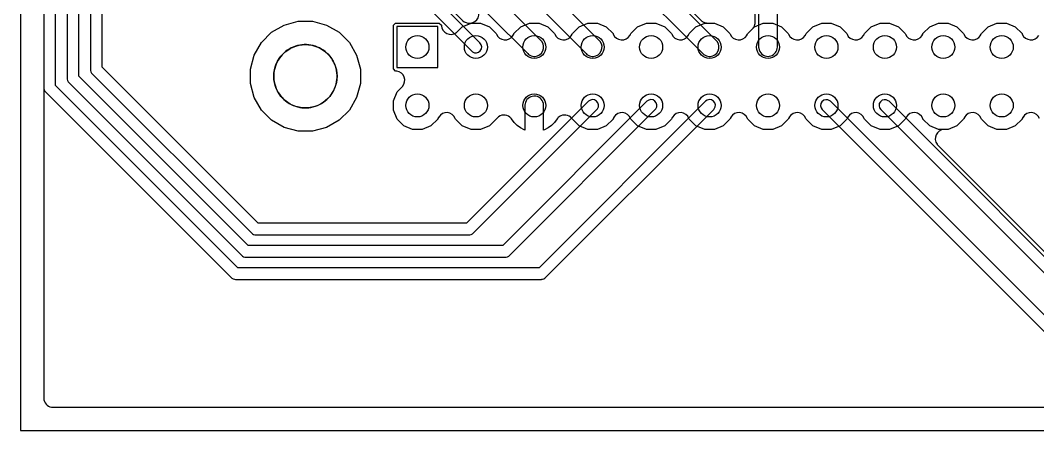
# Model space of a CAD drawing. Header units: millimetres. Extents: x -1 to 100, y 0 to 80.
# Drawn here: x -1.27 to 42.95, y 0 to 17.84 of the extents above; entities that cross this region are included whole.
import ezdxf

# ---------------------------------------------------------------- set-up
doc = ezdxf.new("R2010")
doc.units = ezdxf.units.MM

msp = doc.modelspace()

# ---------------------------------------------------------------- linework, layer by layer
at = {"layer": '16_copper'}
for points in [[(-0.254, 57.023), (-0.254, 14.91), (-0.252, 14.89), (-0.251, 14.871, 0.118891), (-0.206, 14.761), (-0.18, 14.73), (-0.18, 14.73), (-0.18, 14.73), (7.898, 6.653), (7.913, 6.64), (7.927, 6.628, 0.118893), (8.037, 6.582), (8.077, 6.579, 0.000218), (8.077, 6.579), (21.383, 6.579), (21.402, 6.58), (21.422, 6.582, 0.118891), (21.532, 6.627), (21.562, 6.653), (21.562, 6.653), (21.562, 6.653), (28.87, 13.96), (28.895, 13.991, 0.924472), (28.51, 14.32), (21.277, 7.087), (8.182, 7.087), (0.254, 15.015), (0.254, 56.918)], [(0.762, 56.642), (0.762, 15.316), (0.764, 15.297), (0.765, 15.277, 0.118891), (0.81, 15.167), (0.836, 15.137), (0.836, 15.137), (0.836, 15.137), (8.355, 7.618), (8.37, 7.605), (8.385, 7.593, 0.118893), (8.494, 7.547), (8.534, 7.544, 0.000218), (8.534, 7.544), (19.808, 7.544), (19.827, 7.545), (19.847, 7.547, 0.118891), (19.957, 7.592), (19.987, 7.618), (19.987, 7.618), (19.987, 7.618), (26.33, 13.96), (26.355, 13.991, 0.924472), (25.97, 14.32), (19.703, 8.052), (8.64, 8.052), (1.27, 15.421), (1.27, 56.537)], [(1.778, 56.134), (1.778, 15.697), (1.78, 15.678), (1.781, 15.658, 0.118891), (1.826, 15.548), (1.852, 15.518), (1.852, 15.518), (1.852, 15.518), (8.787, 8.583), (8.802, 8.571), (8.816, 8.558, 0.118893), (8.926, 8.512), (8.966, 8.509, 0.000218), (8.966, 8.509), (18.233, 8.509), (18.252, 8.511), (18.272, 8.512, 0.118891), (18.382, 8.557), (18.412, 8.583), (18.413, 8.583), (18.413, 8.583), (23.79, 13.96), (23.815, 13.991, 0.924472), (23.43, 14.32), (18.128, 9.017), (9.071, 9.017), (2.286, 15.802), (2.286, 56.029)], [(2.794, 55.753), (2.794, 32.162), (2.796, 32.143), (2.797, 32.123, 0.118891), (2.842, 32.013), (2.868, 31.983), (2.868, 31.982), (2.868, 31.982), (18.35, 16.5), (18.381, 16.475, 0.924472), (18.71, 16.86), (3.302, 32.267), (3.302, 55.648)], [(3.573, 32.211), (17.947, 17.837), (17.951, 17.835), (17.954, 17.831, 0.214676), (18.277, 17.721), (18.29, 17.723), (18.291, 17.723, 0.582076), (18.588, 18.364)], [(19.525, 20.191), (23.323, 16.393), (23.36, 16.359, 0.156295), (23.593, 16.274), (23.644, 16.275, 0.582074), (23.941, 16.916), (23.897, 16.967), (20.218, 20.646)], [(30.824, 20.392), (30.824, 16.68), (30.827, 16.63, 0.390276), (31.247, 16.274), (31.297, 16.279, 0.320415), (31.631, 16.613), (31.636, 16.68), (31.636, 20.561)], [(17.493, 19.683), (20.783, 16.393), (20.82, 16.359, 0.156295), (21.053, 16.274), (21.104, 16.275, 0.582074), (21.401, 16.916), (21.357, 16.967), (18.186, 20.138)], [(25.113, 19.683), (28.403, 16.393), (28.44, 16.359, 0.156295), (28.673, 16.274), (28.724, 16.275, 0.582074), (29.021, 16.916), (28.977, 16.967), (25.806, 20.138)], [(26.078, 20.082), (28.32, 17.84), (28.32, 17.84), (28.32, 17.84), (28.336, 17.826), (28.358, 17.807), (28.358, 17.807), (28.358, 17.807, 0.030916), (28.399, 17.779), (28.399, 17.779), (28.399, 17.779), (28.419, 17.768), (28.444, 17.756), (28.444, 17.756), (28.444, 17.756), (28.465, 17.748), (28.491, 17.738, 0.000102), (28.491, 17.738), (28.513, 17.733), (28.54, 17.727), (28.54, 17.727), (28.541, 17.727), (28.541, 17.727), (28.59, 17.722), (28.601, 17.722), (28.607, 17.721), (28.897, 17.721), (29.28, 17.563), (29.573, 17.27), (29.585, 17.242, 0.610148), (30.305, 17.182), (30.308, 17.188), (30.313, 17.197), (30.335, 17.241), (30.335, 17.242), (30.347, 17.27), (30.552, 17.475), (30.552, 17.475), (30.552, 17.475), (30.567, 17.492), (30.586, 17.513), (30.586, 17.513), (30.586, 17.513), (30.598, 17.532), (30.614, 17.554), (30.614, 17.554), (30.614, 17.554), (30.624, 17.573), (30.637, 17.599), (30.637, 17.599), (30.637, 17.599), (30.644, 17.619), (30.654, 17.646, 0.031017), (30.666, 17.695), (30.666, 17.696), (30.666, 17.696), (30.666, 17.696), (30.671, 17.746), (30.671, 17.756), (30.671, 17.762), (30.671, 20.161)], [(45.348, 2.921), (33.95, 14.32), (33.919, 14.345, 0.924472), (33.59, 13.96), (45.063, 2.487)], [(46.11, 4.699), (36.49, 14.32), (36.459, 14.345, 0.924472), (36.13, 13.96), (45.825, 4.265)], [(43.035, 13.578, 0.610149), (42.315, 13.638), (42.312, 13.632), (42.307, 13.623), (42.285, 13.579), (42.285, 13.578), (42.284, 13.578), (42.284, 13.578), (42.273, 13.55), (41.98, 13.257), (41.597, 13.099), (41.183, 13.099), (40.8, 13.257), (40.507, 13.55), (40.495, 13.578, 0.610149), (39.775, 13.638), (39.772, 13.632), (39.767, 13.623), (39.745, 13.579), (39.745, 13.578), (39.744, 13.578), (39.744, 13.578), (39.733, 13.55), (39.44, 13.257), (39.057, 13.099), (38.907, 13.099), (38.89, 13.098), (38.874, 13.097, 0.582074), (38.577, 12.456), (38.581, 12.451), (38.587, 12.442), (38.62, 12.405), (38.62, 12.405), (46.054, 4.97)]]:
    msp.add_lwpolyline(points, format="xyb", dxfattribs=at)
msp.add_lwpolyline([(16.879, 17.569), (15.101, 17.569), (15.101, 15.791), (16.879, 15.791)], close=True, dxfattribs=at)
at = {"layer": '1_copper'}
for points in [[(-0.254, 78.578), (-0.254, 1.422), (-0.253, 1.414), (-0.254, 1.405, 0.35496), (0.086, 1.022), (0.097, 1.021, 0.027417), (0.141, 1.017), (0.152, 1.016), (98.578, 1.016)], [(43.035, 13.578, 0.610149), (42.315, 13.638), (42.312, 13.632), (42.307, 13.623), (42.285, 13.579), (42.285, 13.578), (42.273, 13.55), (41.98, 13.257), (41.597, 13.099), (41.183, 13.099), (40.8, 13.257), (40.507, 13.55), (40.495, 13.578, 0.610149), (39.775, 13.638), (39.772, 13.632), (39.767, 13.623), (39.745, 13.579), (39.745, 13.578), (39.733, 13.55), (39.44, 13.257), (39.057, 13.099), (38.643, 13.099), (38.26, 13.257), (37.967, 13.55), (37.955, 13.578, 0.610149), (37.235, 13.638), (37.232, 13.632), (37.227, 13.623), (37.205, 13.579), (37.205, 13.578), (37.193, 13.55), (36.9, 13.257), (36.517, 13.099), (36.103, 13.099), (35.72, 13.257), (35.427, 13.55), (35.415, 13.578, 0.610149), (34.695, 13.638), (34.692, 13.632), (34.687, 13.623), (34.665, 13.579), (34.665, 13.578), (34.653, 13.55), (34.36, 13.257), (33.977, 13.099), (33.563, 13.099), (33.18, 13.257), (32.887, 13.55), (32.875, 13.578, 0.610149), (32.155, 13.638), (32.152, 13.632), (32.147, 13.623), (32.125, 13.579), (32.125, 13.578), (32.113, 13.55), (31.82, 13.257), (31.437, 13.099), (31.023, 13.099), (30.64, 13.257), (30.347, 13.55), (30.335, 13.578, 0.610149), (29.615, 13.638), (29.612, 13.632), (29.607, 13.623), (29.585, 13.579), (29.585, 13.578), (29.573, 13.55), (29.28, 13.257), (28.897, 13.099), (28.483, 13.099), (28.1, 13.257), (27.807, 13.55), (27.795, 13.578, 0.610149), (27.075, 13.638), (27.072, 13.632), (27.067, 13.623), (27.045, 13.579), (27.045, 13.578), (27.033, 13.55), (26.74, 13.257), (26.357, 13.099), (25.943, 13.099), (25.56, 13.257), (25.267, 13.55), (25.255, 13.578, 0.610149), (24.535, 13.638), (24.532, 13.632), (24.527, 13.623), (24.505, 13.579), (24.505, 13.578), (24.493, 13.55), (24.2, 13.257), (23.817, 13.099), (23.403, 13.099), (23.02, 13.257), (22.674, 13.603), (22.663, 13.613), (22.652, 13.624, 0.390277), (22.101, 13.606), (22.096, 13.6), (22.087, 13.591), (22.062, 13.56), (22.058, 13.555), (21.942, 13.395), (21.815, 13.268), (21.669, 13.162), (21.509, 13.081), (21.476, 13.07), (21.476, 14.14), (21.476, 14.148), (21.476, 14.157, 0.354939), (21.137, 14.541), (21.126, 14.542, 0.027417), (21.081, 14.545), (21.07, 14.546), (21.07, 14.546, 0.010386), (21.053, 14.546), (21.053, 14.546, 0.35496), (20.669, 14.207), (20.668, 14.195, 0.027417), (20.665, 14.151), (20.664, 14.14), (20.664, 13.07), (20.631, 13.081), (20.471, 13.162), (20.325, 13.268), (20.198, 13.395), (20.082, 13.555), (20.073, 13.567), (20.064, 13.579, 0.390276), (19.517, 13.647), (19.511, 13.642), (19.501, 13.635), (19.471, 13.608), (19.466, 13.603), (19.12, 13.257), (18.737, 13.099), (18.323, 13.099), (17.94, 13.257), (17.647, 13.55), (17.635, 13.578, 0.610149), (16.915, 13.638), (16.912, 13.632), (16.907, 13.623), (16.885, 13.579), (16.885, 13.578), (16.873, 13.55), (16.58, 13.257), (16.197, 13.099), (15.783, 13.099), (15.4, 13.257), (15.107, 13.55), (14.949, 13.933), (14.949, 14.347), (15.107, 14.73), (15.322, 14.945), (15.333, 14.957), (15.345, 14.97, 0.582075), (15.101, 15.633), (15.095, 15.634), (15.085, 15.635), (15.038, 15.638), (14.949, 15.728), (14.949, 17.632), (15.038, 17.721), (16.942, 17.721), (17.032, 17.632), (17.032, 17.618), (17.033, 17.602, 0.582073), (17.674, 17.305), (17.679, 17.309), (17.688, 17.315), (17.725, 17.348), (17.725, 17.348), (17.94, 17.563), (18.323, 17.721), (18.737, 17.721), (19.12, 17.563), (19.413, 17.27), (19.425, 17.242, 0.610148), (20.145, 17.182), (20.148, 17.188), (20.153, 17.197), (20.175, 17.241), (20.175, 17.242), (20.187, 17.27), (20.48, 17.563), (20.863, 17.721), (21.277, 17.721), (21.66, 17.563), (21.953, 17.27), (21.965, 17.242, 0.610148), (22.685, 17.182), (22.688, 17.188), (22.693, 17.197), (22.715, 17.241), (22.715, 17.242), (22.727, 17.27), (23.02, 17.563), (23.403, 17.721), (23.817, 17.721), (24.2, 17.563), (24.493, 17.27), (24.505, 17.242, 0.610148), (25.225, 17.182), (25.228, 17.188), (25.233, 17.197), (25.255, 17.241), (25.255, 17.242), (25.267, 17.27), (25.56, 17.563), (25.943, 17.721), (26.357, 17.721), (26.74, 17.563), (27.033, 17.27), (27.045, 17.242, 0.610148), (27.765, 17.182), (27.768, 17.188), (27.773, 17.197), (27.795, 17.241), (27.795, 17.242), (27.807, 17.27), (28.1, 17.563), (28.483, 17.721), (28.897, 17.721), (29.28, 17.563), (29.573, 17.27), (29.585, 17.242, 0.610148), (30.305, 17.182), (30.308, 17.188), (30.313, 17.197), (30.335, 17.241), (30.335, 17.242), (30.347, 17.27), (30.64, 17.563), (31.023, 17.721), (31.437, 17.721), (31.82, 17.563), (32.113, 17.27), (32.125, 17.242, 0.610148), (32.845, 17.182), (32.848, 17.188), (32.853, 17.197), (32.875, 17.241), (32.875, 17.242), (32.887, 17.27), (33.18, 17.563), (33.563, 17.721), (33.977, 17.721), (34.36, 17.563), (34.653, 17.27), (34.665, 17.242, 0.610148), (35.385, 17.182), (35.388, 17.188), (35.393, 17.197), (35.415, 17.241), (35.415, 17.242), (35.427, 17.27), (35.72, 17.563), (36.103, 17.721), (36.517, 17.721), (36.9, 17.563), (37.193, 17.27), (37.205, 17.242, 0.610148), (37.925, 17.182), (37.928, 17.188), (37.933, 17.197), (37.955, 17.241), (37.955, 17.242), (37.967, 17.27), (38.26, 17.563), (38.643, 17.721), (39.057, 17.721), (39.44, 17.563), (39.733, 17.27), (39.745, 17.242, 0.610148), (40.465, 17.182), (40.468, 17.188), (40.473, 17.197), (40.495, 17.241), (40.495, 17.242), (40.507, 17.27), (40.8, 17.563), (41.183, 17.721), (41.597, 17.721), (41.98, 17.563), (42.273, 17.27), (42.285, 17.242, 0.610148), (43.005, 17.182)]]:
    msp.add_lwpolyline(points, format="xyb", dxfattribs=at)
for points in [[(10.805, 13.019), (10.197, 13.182), (9.652, 13.497), (9.207, 13.942), (8.892, 14.487), (8.729, 15.095), (8.729, 15.725), (8.892, 16.333), (9.207, 16.878), (9.652, 17.323), (10.197, 17.638), (10.805, 17.801), (11.435, 17.801), (12.043, 17.638), (12.588, 17.323), (13.033, 16.878), (13.348, 16.333), (13.511, 15.725), (13.511, 15.095), (13.348, 14.487), (13.033, 13.942), (12.588, 13.497), (12.043, 13.182), (11.435, 13.019)], [(16.879, 17.569), (15.101, 17.569), (15.101, 15.791), (16.879, 15.791)]]:
    msp.add_lwpolyline(points, close=True, dxfattribs=at)
at = {"layer": 'drills_NPTH'}
msp.add_circle((11.12, 15.41), 1.375, dxfattribs=at)
at = {"layer": 'drills_PTH'}
for centre in [(15.99, 16.68), (18.53, 16.68), (21.07, 16.68), (23.61, 16.68), (26.15, 16.68), (28.69, 16.68), (31.23, 16.68), (33.77, 16.68), (36.31, 16.68), (38.85, 16.68), (41.39, 16.68), (15.99, 14.14), (18.53, 14.14), (21.07, 14.14), (23.61, 14.14), (26.15, 14.14), (28.69, 14.14), (31.23, 14.14), (33.77, 14.14), (36.31, 14.14), (38.85, 14.14), (41.39, 14.14)]:
    msp.add_circle(centre, 0.5, dxfattribs=at)
at = {"layer": 'holes'}
msp.add_lwpolyline([(12.495, 15.459), (12.488, 15.557), (12.474, 15.654), (12.453, 15.75), (12.425, 15.845), (12.391, 15.937), (12.35, 16.026), (12.303, 16.112), (12.25, 16.195), (12.191, 16.273), (12.127, 16.348), (12.058, 16.417), (11.983, 16.481), (11.905, 16.54), (11.822, 16.593), (11.736, 16.64), (11.647, 16.681), (11.555, 16.715), (11.46, 16.743), (11.364, 16.764), (11.267, 16.778), (11.169, 16.785), (11.071, 16.785), (10.973, 16.778), (10.876, 16.764), (10.78, 16.743), (10.686, 16.715), (10.593, 16.681), (10.504, 16.64), (10.418, 16.593), (10.335, 16.54), (10.257, 16.481), (10.182, 16.417), (10.113, 16.348), (10.049, 16.273), (9.99, 16.195), (9.937, 16.112), (9.89, 16.026), (9.849, 15.937), (9.815, 15.845), (9.787, 15.75), (9.766, 15.654), (9.752, 15.557), (9.745, 15.459), (9.745, 15.361), (9.752, 15.263), (9.766, 15.166), (9.787, 15.07), (9.815, 14.976), (9.849, 14.883), (9.89, 14.794), (9.937, 14.708), (9.99, 14.625), (10.049, 14.547), (10.113, 14.472), (10.182, 14.403), (10.257, 14.339), (10.335, 14.28), (10.418, 14.227), (10.504, 14.18), (10.593, 14.139), (10.686, 14.105), (10.78, 14.077), (10.876, 14.056), (10.973, 14.042), (11.071, 14.035), (11.169, 14.035), (11.267, 14.042), (11.364, 14.056), (11.46, 14.077), (11.555, 14.105), (11.647, 14.139), (11.736, 14.18), (11.822, 14.227), (11.905, 14.28), (11.983, 14.339), (12.058, 14.403), (12.127, 14.472), (12.191, 14.547), (12.25, 14.625), (12.303, 14.708), (12.35, 14.794), (12.391, 14.883), (12.425, 14.976), (12.453, 15.07), (12.474, 15.166), (12.488, 15.263), (12.495, 15.361), (12.495, 15.459)], close=True, dxfattribs=at)
at = {"layer": 'outline'}
msp.add_lwpolyline([(-1.27, 0), (100, 0), (100, 80), (-1.27, 80), (-1.27, 0)], close=True, dxfattribs=at)

doc.saveas('drawing.dxf')
